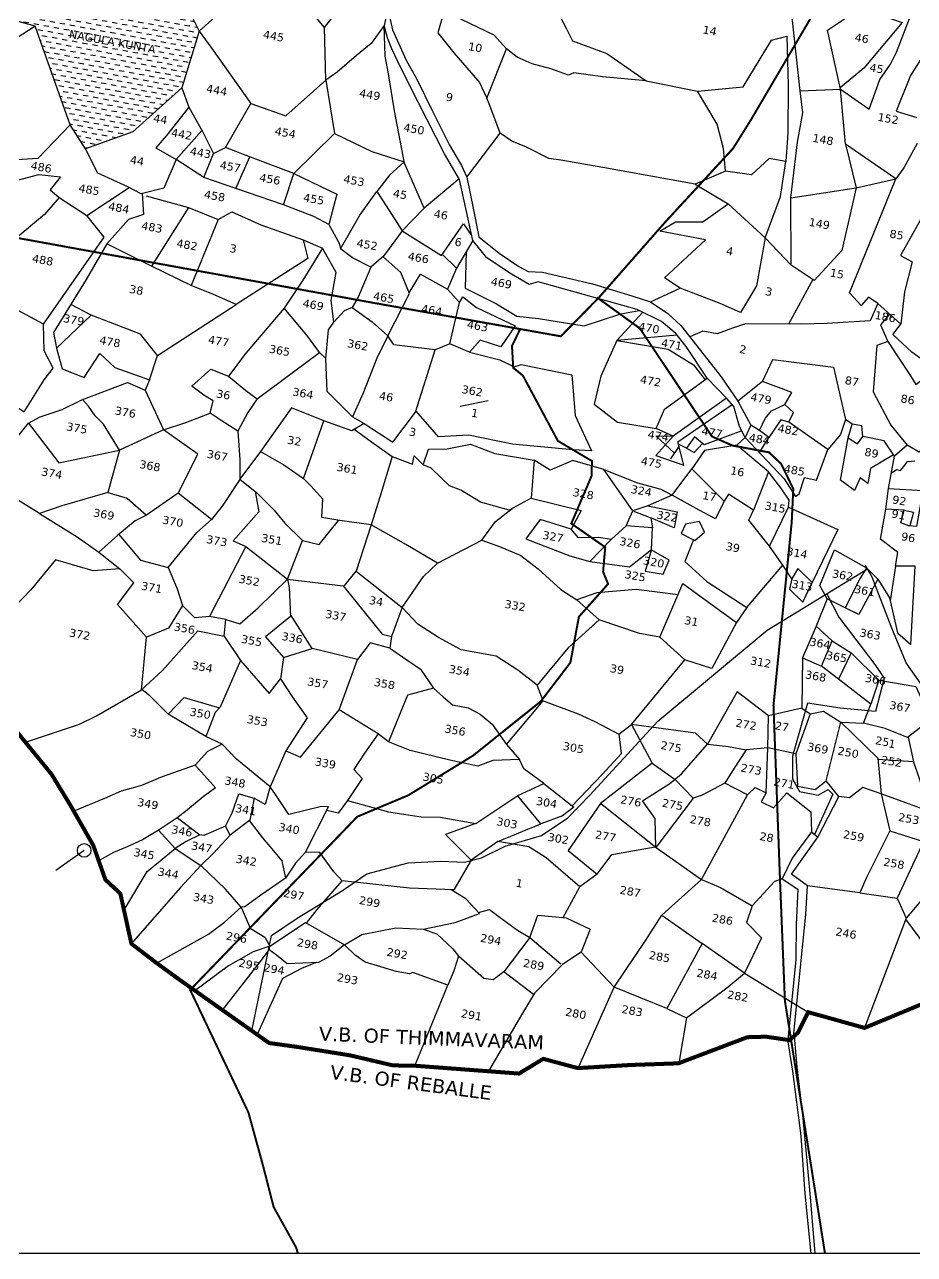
# Model space of a CAD drawing. Header units: inches. Extents: x 384775 to 390893, y 1842320 to 1849942.
# Drawn here: x 387187 to 389403, y 1842320 to 1845385 of the extents above; entities that cross this region are included whole.
import ezdxf

# ---------------------------------------------------------------- set-up
doc = ezdxf.new("R2010")
doc.units = ezdxf.units.IN
doc.header["$MEASUREMENT"] = 0
for name, color, linetype in [('BND', 6, 'Continuous'), ('NALA', 4, 'Continuous'), ('ROAD', 1, 'Continuous'), ('ROADS', 50, 'Continuous'), ('SY.AREA', 7, 'Continuous'), ('TEXT', 7, 'Continuous'), ('WATER', 4, 'Continuous')]:
    doc.layers.add(name, color=color, linetype=linetype)
doc.styles.get("Standard").update_dxf_attribs({"font": 'verdana.ttf'})

msp = doc.modelspace()

# ---------------------------------------------------------------- hatches: boundary and pattern name
at = {"layer": 'WATER'}
h = msp.add_hatch(dxfattribs=at)
h.set_pattern_fill('DASH', color=256, scale=4.023313, angle=-10.358, style=0)
h.set_pattern_definition([(349.64199, (362074.6, 1844138.522), (14.8625927, 10.269101), [12.774018, -12.774018])])
h.paths.add_polyline_path([(387621.2, 1845369.3), (387606, 1845400.5), (387569.3, 1845506.7), (387524.2, 1845667.1), (387471.4, 1845613.1), (387443.2, 1845491.1), (387219.5, 1845608.9), (387130.3, 1845525.4), (387026.1, 1845463.4), (386909.6, 1845389.3), (386906.6, 1845387), (387125.3, 1845405.2), (387213.1, 1845381.6), (387300.5, 1845135.3), (387338.1, 1845075.7), (387456.5, 1845118), (387578.7, 1845227.7)])
h.paths.add_polyline_path([(387289.9, 1845348), (387515.3, 1845306.8), (387520.9, 1845337.5), (387295.5, 1845378.6)], flags=24)
h.paths.add_polyline_path([(387339.9, 1845391.7), (387396.2, 1845381.5), (387401.7, 1845411.8), (387345.5, 1845422.1)], flags=24)

# ---------------------------------------------------------------- linework, layer by layer
at = {"color": 0}
msp.add_lwpolyline([(384780.1, 1849942.3), (390890.6, 1849942.3), (390890.6, 1842322.7), (384780.1, 1842322.7)], close=True, dxfattribs=at)
at = {"color": 3}
msp.add_circle((387335, 1843327), 16.9, dxfattribs=at)
at = {"layer": 'BND', "lineweight": 30}
msp.add_lwpolyline([(389418.1, 1842942.6, 10, 10, 0), (389278.7, 1842884.7, 10, 10, 0), (389138.3, 1842923.9, 10, 10, 0), (389112.5, 1842872.4, 10, 10, 0), (389091.7, 1842854.2, 10, 10, 0), (389033.4, 1842862.8, 10, 10, 0), (388986.8, 1842861.5, 10, 10, 0), (388815.1, 1842796.4, 10, 10, 0), (388694.7, 1842792.2, 10, 10, 0), (388564.6, 1842784.5, 10, 10, 0), (388478.5, 1842807.6, 10, 10, 0), (388418, 1842770.9, 10, 10, 0), (388158.9, 1842790.4, 10, 10, 0), (388104.3, 1842791.2, 10, 10, 0), (387996.3, 1842816.5, 10, 10, 0), (387863.2, 1842837.7, 10, 10, 0), (387795.8, 1842847, 10, 10, 0), (387577.1, 1843001.5, 10, 10, 0), (387515.5, 1843046.3, 10, 10, 0), (387452.7, 1843094.5, 10, 10, 0), (387452.7, 1843094.5, 10, 10, 0), (387425.1, 1843219.8, 10, 10, 0), (387388, 1843253.9, 10, 10, 0), (387357.7, 1843339.8, 10, 10, 0), (387299.5, 1843441.8, 10, 10, 0), (387253.9, 1843516.9, 10, 10, 0), (387161.7, 1843629.9, 10, 10, 0)], format="xyseb", dxfattribs=at)
at = {"layer": 'BND'}
msp.add_lwpolyline([(387335, 1843327), (387264.6, 1843277.2)], dxfattribs=at)
at = {"layer": 'NALA'}
msp.add_lwpolyline([(389345.2, 1844267.6), (389357.9, 1844276.7), (389368.3, 1844274.3), (389376.6, 1844283.7), (389385.5, 1844296.3), (389403.8, 1844297.8)], dxfattribs=at)
at = {"layer": 'ROAD'}
for points in [[(389036.4, 1843876.1), (389286.2, 1844028.7)], [(390294.4, 1843216.3), (390033.8, 1843272.8), (389837, 1843336.5), (389760.4, 1843361.1), (389714.5, 1843384.1), (389610.1, 1843508.7), (389505.2, 1843635), (389429.5, 1843727.5), (389382.6, 1843794.6), (389344.7, 1843885.4), (389297.9, 1844008), (389281.4, 1844037.1)], [(389184.9, 1843966.8), (389214.4, 1843908.8), (389303.9, 1843790.2), (389327.7, 1843756.6), (389305.8, 1843673), (389218.2, 1843681.7), (389136.9, 1843693.8), (389099.6, 1843561.9), (389099.6, 1843505.6), (389116.5, 1843474), (389163, 1843464.8), (389188.2, 1843478.5), (389199.3, 1843466.9), (389184.2, 1843432.4), (389153.9, 1843366.5)], [(387752.5, 1842877.6), (387801.8, 1843114.6), (387865.5, 1843158.6), (387978.9, 1843227.1), (388039.4, 1843268.9), (388142.3, 1843296.1), (388223.8, 1843300.4), (388282.3, 1843297.9), (388324.6, 1843308.4), (388383.7, 1843337.9), (388474.1, 1843364.6), (388539.7, 1843408.2), (388594.2, 1843464.5), (388763.6, 1843649.1), (389036.4, 1843876.1)], [(389145.5, 1842322.7), (389131.1, 1842470.8), (389121.2, 1842615.7), (389100.1, 1842776.7), (389087.7, 1842854.8)], [(389103, 1842864), (389109.8, 1842786.9), (389124.1, 1842668.3), (389135.3, 1842553.3), (389144.2, 1842452.7), (389155.2, 1842322.7)]]:
    msp.add_lwpolyline(points, dxfattribs=at)
at = {"layer": 'ROADS', "color": 40, "const_width": 5}
for points in [[(390890.6, 1847606.2), (390705, 1847293.3), (390467.5, 1847071.8), (390306.7, 1846830.6), (390240.4, 1846694.7), (390196.5, 1846612.6), (390144.2, 1846564.4), (390048.9, 1846458.6), (389808.6, 1846200.8), (389718.4, 1846109.4), (389498.5, 1845876.5), (389295.6, 1845658.8), (388995.3, 1845147.1), (388950.9, 1845076.2), (388781.8, 1844892.6), (388618.1, 1844706.1), (388522.3, 1844608.4), (388054.4, 1844692), (385402.4, 1845175.9), (384780.1, 1844830.8)], [(388612.3, 1844705.3), (388719.1, 1844628.1), (388898.9, 1844358.6), (388950.2, 1844336), (389040.5, 1844319.3), (389070.9, 1844290.7), (389101.2, 1844228.3), (389097.3, 1844145.2), (389051.9, 1843688.7), (389067.9, 1843259.8), (389080.3, 1842952.3), (389165.2, 1842417.2), (389180.1, 1842322.7)], [(387867.2, 1842322.7), (387863.1, 1842337.3), (387806.9, 1842438.5), (387781.5, 1842537.7), (387744.2, 1842673.9), (387599.1, 1842979.3), (388015.3, 1843411.1), (388142.4, 1843464.5), (388303.8, 1843563.4), (388472.2, 1843698.4), (388546, 1843795), (388567.3, 1843909.5), (388640, 1843991.2), (388627.5, 1844021.3), (388632.8, 1844082.8), (388548.4, 1844141.7), (388598.7, 1844260.1), (388599.8, 1844297.5), (388514.9, 1844347.8), (388427.8, 1844510.5), (388403.7, 1844529.9), (388400.6, 1844584.3), (388420.1, 1844624.8)]]:
    msp.add_lwpolyline(points, dxfattribs=at)
at = {"layer": 'SY.AREA', "color": 1}
msp.add_line((388271.4, 1844434.5), (388341, 1844448.4), dxfattribs=at)
at = {"layer": 'SY.AREA'}
for points in [[(389031.5, 1844853.6), (389095.6, 1844785.8), (389095.1, 1844953.3), (389111.5, 1845091.9), (389124.9, 1845165), (389118.6, 1845220.3), (389097.7, 1845410.2), (389081.8, 1845530.9), (389058.2, 1845580.5), (389032, 1845599.3), (388850.3, 1845653.3), (388609.5, 1845719), (388593.1, 1845747.2), (388555.5, 1845797.1), (388532.7, 1845830.9), (388514.7, 1845870.5), (388504.3, 1845916.5), (388507.1, 1845972.4), (388475.7, 1846024.1), (388418.5, 1846070.5)], [(386814.1, 1845315.8), (386909.6, 1845389.3), (387026.1, 1845463.4), (387130.3, 1845525.4), (387219.5, 1845608.9), (387443.2, 1845491.1), (387471.4, 1845613.1), (387524.2, 1845667.1), (387569.3, 1845506.7), (387606, 1845400.5), (387621.2, 1845369.3), (387578.7, 1845227.7), (387456.5, 1845118), (387338.1, 1845075.7), (387300.5, 1845135.3), (387213.1, 1845381.6), (387125.3, 1845405.2), (386906.6, 1845387)], [(388387.7, 1845517.8), (388425.2, 1845510.2), (388465.8, 1845510.4), (388492.9, 1845458.1), (388536.4, 1845374.7), (388551.7, 1845344.6), (388636.8, 1845313.1), (388735.1, 1845244.8), (388626.2, 1845254.8), (388554.7, 1845264.8), (388541.5, 1845259.5), (388497.1, 1845275.3), (388451.2, 1845287.5), (388413.1, 1845304.4), (388387.1, 1845325.2), (388356.6, 1845359), (388274.5, 1845398.4), (388231.6, 1845419.7), (388215.7, 1845364.9), (388255.4, 1845314.9), (388299, 1845265), (388319.7, 1845240.6), (388337.9, 1845202.2), (388387.1, 1845325.2)], [(387729.8, 1845496.9), (387660.8, 1845403.9), (387621.2, 1845369.3), (387653.4, 1845326.1), (387750.2, 1845188.8), (387837.4, 1845157.5), (387937.1, 1845246.6), (387933.9, 1845378.3), (387852, 1845476.3)], [(387933.9, 1845378.3), (387994.1, 1845455.8), (388031, 1845508.5)], [(388091.5, 1845424), (388082.3, 1845383.1), (388050.2, 1845337.9), (388013.2, 1845308), (387965.6, 1845266.5), (387937.1, 1845246.6), (387958.2, 1845114.1), (387857.3, 1845014.2), (387749.5, 1845054.7), (387687.5, 1845078.9), (387750.2, 1845188.8)], [(388091.5, 1845424), (388102.7, 1845372.2), (388136.7, 1845297), (388163.8, 1845249.5), (388202.8, 1845169.2), (388244, 1845086.7), (388274.8, 1845034.5), (388288.1, 1845004.8), (388304.8, 1844923.4), (388318, 1844856.3), (388368.6, 1844815.5), (388417.9, 1844782.7), (388441.2, 1844769.9), (388476.7, 1844768.5), (388600.9, 1844739), (388699.4, 1844709.1), (388745.8, 1844694.3), (388789, 1844665.1), (388821.1, 1844635.4), (388842.5, 1844607.7), (388921.3, 1844507.3), (388963.1, 1844446.8), (388995.7, 1844386.7), (388981.6, 1844356.1), (389022.3, 1844312.9), (389078.7, 1844253.2), (389106.4, 1844209), (389116.2, 1844215.7), (389128.8, 1844256.8), (389159, 1844249.6), (389187.5, 1844326.1), (389090, 1844394.2), (389070.6, 1844400.3), (389040.5, 1844356.4), (389017.2, 1844373.4), (388995.7, 1844386.7)], [(389218.7, 1845224.1), (389186.3, 1845371.5), (389268.7, 1845425.9), (389372.4, 1845390.6), (389277.2, 1845276.6), (389217.9, 1845227.7)], [(389409.5, 1845088.8), (389376.2, 1845028.2), (389356.7, 1845000.9), (389231.4, 1845087.5), (389218.7, 1845224.1), (389289.8, 1845174.4), (389316.9, 1845248.6), (389343.1, 1845286.3), (389358.3, 1845316.4), (389396.5, 1845415.3), (389413.7, 1845435.3), (389472.8, 1845425.5), (389466.5, 1845375.5), (389444.7, 1845356.3), (389418.8, 1845299.2), (389393, 1845258.5), (389357.3, 1845169.4), (389408.8, 1845153.6)], [(387213.1, 1845381.6), (386989.8, 1845237.2)], [(388960.3, 1844337.4), (388981.6, 1844356.1), (388967, 1844383.5), (388953.1, 1844433.7), (388934.7, 1844454.1), (388886.7, 1844503.7), (388834.7, 1844583), (388808.8, 1844615.4), (388773.4, 1844645.7), (388712.4, 1844675.6), (388465.9, 1844744.4), (388443.4, 1844737.5), (388399.5, 1844763.4), (388338.2, 1844803.9), (388302.7, 1844847), (388270, 1844999.4), (388232.3, 1845063.4), (388166.8, 1845191.7), (388123.1, 1845278.9), (388101.6, 1845324.5), (388090.5, 1845352.1), (388082.3, 1845383.1)], [(388269.4, 1845000.5), (388182.1, 1844927.7), (388133, 1845040), (388107.9, 1845170.7), (388093.1, 1845262.6), (388084.8, 1845306.5), (388082.3, 1845383.1)], [(388735.1, 1845244.8), (388862.3, 1845219), (388976.6, 1845230.3), (389046.9, 1845346.4), (389085.2, 1845356.3), (389088.1, 1845233.8), (389087.4, 1845114.8), (389082.9, 1845044.1), (389040.8, 1845051.8), (388996.8, 1845010.8), (388932.5, 1845019.7), (388927.5, 1845076.7), (388911.9, 1845137.1), (388862.3, 1845219)], [(387578.7, 1845227.7), (387596, 1845179.9), (387628.6, 1845120.3), (387657.5, 1845063.9), (387687.5, 1845078.9)], [(389118.6, 1845220.3), (389218.7, 1845224.1)], [(387596, 1845179.9), (387540.5, 1845109.1), (387513.5, 1845078.3), (387564.5, 1845049.4), (387533.5, 1844977.6), (387476.9, 1844963.8), (387444.2, 1844980.8), (387369.5, 1845014.9), (387338.1, 1845075.7)], [(388288.1, 1845004.8), (388370.9, 1845115), (388345.3, 1845183.8), (388337.9, 1845202.2)], [(387300.5, 1845135.3), (387219.4, 1845051.7), (387154.7, 1845047.4), (387056.2, 1845035.7)], [(387633, 1845004.5), (387564.5, 1845049.4), (387627.8, 1845121.7)], [(387958.2, 1845114.1), (388051.8, 1845068.7), (388132.3, 1845043.4), (388095.4, 1845009.7), (388063.8, 1844969.7)], [(388932.5, 1845019.7), (388856.5, 1844987.4), (388627, 1845029.3), (388522.3, 1845047.1), (388492.1, 1845051.2), (388437, 1845079.5), (388400.5, 1845094.6), (388370.9, 1845115)], [(389231.4, 1845087.5), (389257.5, 1844978.6), (389222.2, 1844821.9), (389153.3, 1844747.3), (389095.6, 1844785.8)], [(387713.2, 1844977.1), (387633, 1845004.5), (387657.5, 1845063.9)], [(387831.8, 1844935.8), (387713.2, 1844977.1), (387747.4, 1845055.6)], [(389031.5, 1844853.6), (389069.7, 1844956.8), (389082.9, 1845044.1)], [(387006.2, 1844949.6), (387156.4, 1844994.6), (387222.3, 1845011.8), (387276.5, 1845006.1), (387250.4, 1844973.2), (387272.8, 1844954.1), (387235.9, 1844912.3), (387160.8, 1844849.1), (387135.4, 1844824.5), (387108.5, 1844796.8), (387072.2, 1844766.2), (387135.3, 1844691.6), (387040.9, 1844678.7), (387025.8, 1844526.8), (387185.4, 1844420), (387235.1, 1844499.6), (387258, 1844528.8), (387235.8, 1844572.2), (387233.8, 1844638.6), (387135.3, 1844691.6)], [(387857.3, 1845014.2), (387964.5, 1844962.7), (387944.7, 1844887.1), (387907.4, 1844906.7), (387831.8, 1844935.8), (387857.3, 1845014.2)], [(389095.1, 1844953.3), (389257.5, 1844978.6), (389356.7, 1845000.9)], [(389311.7, 1844690), (389288.3, 1844705.8), (389270.5, 1844685.6), (389241.6, 1844717.1), (389311.8, 1844890.8), (389356.7, 1845000.9)], [(387479.2, 1844964.4), (387482.5, 1844912.4), (387445.2, 1844899.7), (387391.5, 1844838.8), (387340.3, 1844750.2), (387258.3, 1844617.5), (387266.5, 1844578.5), (387280.2, 1844527.5), (387335, 1844505.6), (387374.1, 1844565.7), (387411.2, 1844530.8), (387497.6, 1844499.7), (387486.9, 1844474.5)], [(387272.8, 1844954.1), (387342.1, 1844909.1), (387447, 1844979.4)], [(387489.4, 1844958.8), (387594.8, 1844929.3), (387502.5, 1844783.2)], [(387944.7, 1844887.1), (387970.3, 1844840.3), (387973.6, 1844826.1), (388021.4, 1844910.1), (388063.8, 1844969.7), (388087.1, 1844933.9), (388126.8, 1844871.3), (388099.5, 1844833.7), (388080.3, 1844808.3), (388048.9, 1844780.8), (388003.6, 1844803.6), (387973.6, 1844826.1)], [(388856.5, 1844987.4), (388938.7, 1844938.8)], [(389455.6, 1844965.5), (389418.4, 1844898.9), (389368.3, 1844809.6), (389397.3, 1844794), (389378.1, 1844719.2), (389369.1, 1844638.7)], [(387594.8, 1844929.3), (387668.7, 1844899.6), (387601.2, 1844735.3)], [(388182.1, 1844927.7), (388126.8, 1844871.3), (388225.4, 1844809.8), (388280.1, 1844888.9), (388300, 1844859.5)], [(388745.8, 1844694.3), (388819.3, 1844728.8), (388780.1, 1844753.8), (388882.9, 1844849.2), (388768.7, 1844870.1), (388807.8, 1844893.3), (388876.1, 1844893.5), (388938.7, 1844938.8), (389031.5, 1844853.6), (389009.7, 1844734.5), (388970.1, 1844667.9), (388919.2, 1844689.8), (388819.3, 1844728.8)], [(387233.8, 1844638.6), (387384.6, 1844855.8), (387342.1, 1844909.1)], [(387668.7, 1844899.6), (387702.5, 1844918.9), (387774.9, 1844886.1), (387880.6, 1844848.9), (387892.5, 1844802.4), (387713.4, 1844687.6)], [(387518.1, 1844560.6), (387713.4, 1844687.6), (387657.4, 1844712.3), (387601.2, 1844735.3), (387502.5, 1844783.2), (387391.7, 1844839)], [(387880.6, 1844848.9), (387928.8, 1844828.2), (387880.1, 1844748.5), (387833.3, 1844678.7), (387737.8, 1844566.8), (387694.3, 1844509.1)], [(388302.7, 1844847), (388262.5, 1844778.3), (388227.2, 1844812.5)], [(387921.3, 1844568.3), (387937.3, 1844553), (387943.5, 1844624.2), (387956.5, 1844644), (387950.3, 1844698.7), (387962.8, 1844767.1), (387928.8, 1844828.2)], [(388002.4, 1844680.3), (388052.2, 1844644.8), (388091.7, 1844609.5), (388145, 1844714.7), (388123.9, 1844767.1), (388078.7, 1844806.9)], [(388286.1, 1844818.7), (388283.9, 1844728.8), (388361.7, 1844689.6), (388412.6, 1844658.5), (388467, 1844652.9), (388580.1, 1844634.4), (388671.6, 1844664.4), (388717.7, 1844672.9)], [(388048.9, 1844780.8), (388017.3, 1844705.7), (388002.4, 1844680.3), (387983, 1844672), (387956.5, 1844644)], [(388262.5, 1844778.3), (388239.6, 1844726.1)], [(388144.3, 1844716.5), (388172.7, 1844763.3), (388239.6, 1844726.1), (388270.1, 1844692.5), (388277.8, 1844706.4), (388312.2, 1844680.5), (388408.7, 1844634.8), (388372.6, 1844581.8), (388321.2, 1844598.8), (388294.4, 1844568.8), (388246.2, 1844589.6), (388270.1, 1844692.5)], [(389149.8, 1844749.6), (389089.6, 1844638.9)], [(387352.3, 1844660.8), (387301.7, 1844687.7)], [(389441.3, 1844536.4), (389396.5, 1844569.2), (389349.5, 1844612.6), (389369.1, 1844638.7), (389311.7, 1844690), (389292.6, 1844646.7), (389186, 1844640.2), (389121.2, 1844638.8), (388982.1, 1844639.6), (388949.7, 1844628.5), (388911.5, 1844614.7), (388876.3, 1844621.1), (388843.2, 1844606.8)], [(387497.6, 1844499.7), (387518.1, 1844560.6), (387475.8, 1844613.5), (387352.3, 1844660.8), (387266.5, 1844578.5)], [(387766.2, 1844452.6), (387921.3, 1844568.3), (387890, 1844611), (387833.3, 1844678.7)], [(388812.4, 1844610.9), (388661.6, 1844597.8), (388726.1, 1844668.9)], [(389341.1, 1844663.7), (389318.2, 1844636.6), (389336.8, 1844595.6), (389308.9, 1844585.3), (389300.4, 1844470.4), (389344, 1844387.3), (389385, 1844337.5), (389352.9, 1844309.6), (389327.2, 1844348), (389274.2, 1844358.7), (389272.3, 1844385), (389248, 1844389.5), (389231, 1844400.8)], [(388246.2, 1844589.6), (388209.4, 1844575), (388106, 1844587.1), (388091.7, 1844609.5), (388064.1, 1844553.9), (388029.1, 1844465.4), (388003.2, 1844407.9), (387940.5, 1844470.5), (387937.3, 1844553)], [(388661.6, 1844597.8), (388621.5, 1844509.4), (388605.4, 1844439.5), (388663.5, 1844394.1), (388759.7, 1844378.7), (388780.5, 1844427.1), (388886.7, 1844503.7)], [(388661.6, 1844597.8), (388789.7, 1844576.3), (388852.3, 1844537.7), (388881.9, 1844500.3)], [(389336.8, 1844595.6), (389393.4, 1844510.2), (389406.8, 1844488.5), (389431.4, 1844507.1), (389448.4, 1844489.5), (389427.2, 1844468.4), (389454, 1844425), (389485.4, 1844417.3), (389414.5, 1844319.6), (389385, 1844337.5)], [(388003.2, 1844407.9), (388032.6, 1844391.5), (388104.1, 1844344.4), (388160.4, 1844419.2), (388209.4, 1844575)], [(388294.4, 1844568.8), (388370.3, 1844549.7), (388406.2, 1844532.2), (388423.6, 1844537.8), (388549.6, 1844512.6), (388558.2, 1844410.9), (388598.7, 1844323.1), (388552.3, 1844325.1), (388401.5, 1844339.6), (388292.4, 1844361.7), (388217.2, 1844357.7), (388191.3, 1844388.5), (388161.5, 1844422.7)], [(389024.2, 1844495.6), (389050.4, 1844550.4), (389201.1, 1844531.4), (389231, 1844400.8), (389219.1, 1844363.8), (389187.5, 1844326.1)], [(387532.4, 1844375.2), (387588.6, 1844393.9), (387648.9, 1844416.6), (387656.2, 1844447.9), (387633.4, 1844461.9), (387602.9, 1844484.5), (387650.4, 1844526.4), (387694.3, 1844509.1), (387737.9, 1844473.2), (387766.2, 1844452.6), (387742.9, 1844418.6), (387717.8, 1844372), (387676.7, 1844398.6), (387648.9, 1844416.6)], [(387196.2, 1844391.6), (387225.4, 1844408.1), (387279.9, 1844426), (387329.3, 1844450.1), (387443.3, 1844493.3), (387486.9, 1844474.5), (387532.4, 1844375.2), (387423.4, 1844325), (387383.4, 1844389.5), (387362.3, 1844409.9), (387345.7, 1844434.7), (387331.2, 1844450.8)], [(389017.2, 1844373.4), (389031.1, 1844403.2), (389046.6, 1844422.6), (389080.2, 1844438.5), (389097.6, 1844468.6), (389024.2, 1844495.6), (388963.1, 1844446.8)], [(388802.4, 1844359.8), (388758.7, 1844311.2), (388828.4, 1844287.6), (388814, 1844345.7), (388948.6, 1844438.7)], [(388934.7, 1844454.1), (388802.4, 1844359.8), (388759.7, 1844378.7)], [(389090, 1844394.2), (389102.1, 1844418.4), (389080.2, 1844438.5)], [(388032.6, 1844391.5), (388002, 1844373.2), (387932.4, 1844397.9), (387851.3, 1844429.8), (387774.3, 1844321.2), (387832, 1844287.9), (387881.3, 1844254.2), (387914.5, 1844347.8), (387932.4, 1844397.9)], [(386835.1, 1844015.9), (387053, 1844230.5), (387089.1, 1844259), (387196.2, 1844391.6), (387272, 1844293.3), (387423.4, 1844325), (387394, 1844219.1), (387279.1, 1844185.8), (387223.7, 1844166.7), (387134.3, 1844222.3), (387089.1, 1844259)], [(387717.8, 1844372), (387722.4, 1844300.9), (387722.7, 1844251.5), (387678.5, 1844185.1), (387652.2, 1844151.6), (387569.6, 1844217.8), (387618.4, 1844314.9), (387532.4, 1844375.2)], [(388007.7, 1844376.7), (388050.4, 1844345.1), (388102.6, 1844309.1), (388071.3, 1844207.6), (388050.1, 1844138.2), (387972, 1844149.1), (387927.4, 1844157.2), (387929.8, 1844202.8), (387900, 1844235.5), (387881.3, 1844254.2)], [(389350.9, 1844312.7), (389293.5, 1844278.7), (389286.6, 1844241.5), (389268, 1844255.5), (389253.7, 1844224.4), (389218.8, 1844250), (389238.1, 1844355.3), (389248, 1844389.5)], [(388805.7, 1844317.2), (388758.9, 1844360.1), (388802.4, 1844359.8)], [(388972.8, 1844372.5), (388879, 1844338.2), (388855.3, 1844357.7), (388835, 1844329.9), (388854.7, 1844318.7), (388875.1, 1844341.4)], [(389017.1, 1844318.4), (389040.5, 1844356.4)], [(389238.1, 1844355.3), (389261.4, 1844340.4), (389274.2, 1844358.7)], [(387774.3, 1844321.2), (387722.7, 1844252), (387764.8, 1844218.5), (387807.9, 1844174.8), (387834.5, 1844142.7), (387878.6, 1844099.7), (387920.2, 1844089.6), (387968.7, 1844149.7)], [(388102.6, 1844309.1), (388152.5, 1844289.9), (388157.1, 1844310.4), (388179.5, 1844288.4), (388192.5, 1844326.9), (388239.5, 1844327.7), (388297, 1844339.3), (388357.6, 1844316.3), (388456, 1844300), (388448.1, 1844205.2), (388393.2, 1844175.3), (388321.8, 1844195.1), (388273.6, 1844225.2), (388244.8, 1844235.6), (388223.1, 1844256.6), (388199.2, 1844279.7), (388179.5, 1844288.4)], [(388796.4, 1844303.3), (388816.9, 1844334)], [(388835, 1844329.9), (388815.5, 1844339.4)], [(389039.4, 1844271), (388960.3, 1844337.4), (388880.3, 1844323.9), (388848.5, 1844277.7)], [(388701.7, 1844173.3), (388629.5, 1844276.7), (388552.5, 1844298.5), (388496.1, 1844274.7), (388456, 1844300)], [(389338.1, 1844228.7), (389352.9, 1844309.6)], [(388629.5, 1844276.7), (388713.4, 1844242.8), (388771.1, 1844227.2), (388799.9, 1844212.5), (388738.9, 1844186.2), (388701.7, 1844173.3)], [(388799.9, 1844212.5), (388848.5, 1844277.7), (388929.3, 1844197.4), (388907.6, 1844153.7), (388867.2, 1844174.7), (388799.9, 1844212.5)], [(389042.2, 1844085.4), (389088.9, 1844182.8), (389091.2, 1844200.2), (389070.3, 1844230.5), (389039.4, 1844271), (389002.2, 1844174.8)], [(389355.4, 1844035.3), (389361.7, 1844069.4), (389318.7, 1844102.5), (389331.8, 1844177.9), (389338.1, 1844228.7), (389424.1, 1844224.1), (389407.7, 1844134.4), (389388.7, 1844136.4), (389369.3, 1844143.6), (389377.2, 1844174.8), (389331.8, 1844177.9)], [(387394, 1844219.1), (387441.8, 1844205.3), (387490.2, 1844163), (387462.5, 1844148.8), (387419, 1844112.5), (387371.9, 1844070.1), (387423.8, 1844028.8), (387357.7, 1844024.2), (387263.9, 1844051.4), (387202.5, 1843976.5), (387044.3, 1843813)], [(387569.6, 1844217.8), (387490.2, 1844163)], [(387761.3, 1844221.2), (387769.7, 1844170.7), (387706.3, 1844098.9), (387737.8, 1844084.6), (387841.3, 1844002.7), (387878.6, 1844099.7)], [(388448.1, 1844205.2), (388572.8, 1844173.9), (388548, 1844127.4), (388470.7, 1844151.7), (388435.5, 1844103.7), (388544.5, 1844061.6), (388594.8, 1844047.3), (388647.3, 1844101.6), (388616.8, 1844107.1), (388566.3, 1844106.1), (388548, 1844127.4)], [(388985.7, 1843932.5), (389075.2, 1844037.6), (389042.2, 1844085.4), (388990.1, 1844150.3), (389002.2, 1844174.8), (388939.7, 1844215.2), (388929.3, 1844197.4)], [(387223.7, 1844166.7), (387317.9, 1844108.6), (387371.9, 1844070.1)], [(388325.5, 1844100.4), (388359.8, 1844146.5), (388400.7, 1844179.4)], [(388685.2, 1844136.4), (388701.7, 1844173.3), (388746.3, 1844155.8), (388750.7, 1844131.2)], [(388738.9, 1844186.2), (388812, 1844171.2), (388804.6, 1844130.8), (388746.3, 1844155.8)], [(389088.9, 1844182.8), (389212, 1844127.2), (389148.6, 1843994.9), (389112.4, 1844029.6), (389097.5, 1844004.3), (389075.2, 1844037.6)], [(389377.2, 1844174.8), (389400.8, 1844169.8), (389391.6, 1844136.1)], [(387421.8, 1844114.8), (387475.3, 1844050.3), (387544, 1844032.5), (387615.3, 1844119.8), (387652.2, 1844151.6)], [(388387, 1843591.2), (388478.4, 1843699.7), (388463.5, 1843739), (388414.8, 1843776), (388360.8, 1843811.4), (388274.2, 1843827.2), (388217.6, 1843858), (388166.2, 1843890.8), (388127.5, 1843932.8), (388180.3, 1844010), (388215.3, 1844042.7), (388136, 1844089.1), (388050.1, 1844138.2), (388012.7, 1844022.8)], [(388594.8, 1844047.3), (388693.7, 1844033.5), (388747.7, 1844077.3), (388750.7, 1844131.2), (388685.2, 1844136.4), (388647.3, 1844101.6)], [(388868, 1844146.5), (388832.7, 1844140.1), (388821.6, 1844116.6), (388855.9, 1844099.3), (388880.2, 1844120.4), (388868, 1844146.5)], [(388215.3, 1844042.7), (388325.5, 1844100.4), (388369.5, 1844084.7), (388422.5, 1844062.3), (388465.8, 1844028.8), (388522.5, 1843977.4), (388562.1, 1843951.4), (388617.8, 1843902), (388540.1, 1843831.1), (388463.5, 1843739)], [(388852.9, 1844100.8), (388831, 1844046.8), (388885.9, 1843997.6), (388985.7, 1843932.5), (388959.5, 1843895.2)], [(387737.8, 1844084.6), (387647.6, 1843910.4)], [(388747.7, 1844077.3), (388732.2, 1844023), (388776.9, 1844015.6), (388791.8, 1844050.4), (388747.5, 1844076.6)], [(389167.7, 1843987), (389203.5, 1844076.4), (389283.9, 1844031), (389267, 1844004.3), (389230.8, 1843931.7), (389185.5, 1843954.5), (389167.7, 1843987)], [(387544, 1844032.5), (387566.3, 1843979.4), (387580.4, 1843937.8), (387545.2, 1843880.6), (387490, 1843858.7), (387418.4, 1843940), (387458.7, 1843993.6)], [(387458.7, 1843993.6), (387423.8, 1844028.8)], [(387981.6, 1843984.6), (388012.7, 1844022.8), (388127.5, 1843932.8), (388100.6, 1843860.2)], [(389283.9, 1844031), (389312, 1844002.9), (389264.4, 1843915.4), (389230.8, 1843931.7)], [(389312, 1844002.9), (389341, 1843956.4), (389360.8, 1843869.7), (389394.1, 1843840.6), (389405.1, 1844035.1), (389355.4, 1844035.3), (389342.7, 1843948.8)], [(387687.9, 1843903), (387722.9, 1843891.8), (387768.6, 1843932), (387841.3, 1844002.7), (387846, 1843982.6), (387848.9, 1843909.7), (387786.9, 1843859.7), (387831.2, 1843808.2), (387903.3, 1843829.9), (387848.7, 1843915.4)], [(387841.3, 1844002.7), (387980.5, 1843986.1), (388077, 1843866.3), (388100.6, 1843860.2), (388096.2, 1843831.3), (388047.5, 1843844.4), (388016.1, 1843803.3), (387903.3, 1843829.9)], [(388814.2, 1843964.3), (388709.5, 1843977.5), (388611.6, 1843968.9), (388562.1, 1843951.4)], [(388768.7, 1843858.9), (388826.5, 1843992.7), (388959.5, 1843895.2), (388898.5, 1843780.3), (388830.8, 1843802.4)], [(389097.5, 1844004.3), (389091.9, 1843978.4), (389125.1, 1843945.9), (389148.6, 1843994.9)], [(389185.5, 1843954.5), (389158.5, 1843886.2), (389124.5, 1843807.3), (389171.7, 1843785.9), (389197.8, 1843849.2), (389158.5, 1843886.2)], [(387478.1, 1843727.5), (387530.3, 1843775.1), (387617.9, 1843874), (387683.5, 1843861), (387687.9, 1843903), (387647.6, 1843910.4), (387610.6, 1843906.8), (387580.4, 1843937.8)], [(388478.4, 1843699.7), (388565.5, 1843667.2), (388607.3, 1843648.5), (388666.6, 1843617), (388698.2, 1843641), (388830.8, 1843802.4), (388768.7, 1843858.9), (388718.4, 1843868.1), (388617.8, 1843902)], [(387188.8, 1843596.7), (387323.3, 1843642.1), (387365.4, 1843662.3), (387478.1, 1843727.5), (387490, 1843858.7)], [(387683.5, 1843861), (387724.4, 1843800.3), (387673.9, 1843683.8), (387661.2, 1843671.2), (387649.3, 1843638.3), (387637.8, 1843611.2), (387544.6, 1843666.6), (387498.3, 1843712), (387478.7, 1843728)], [(388096.2, 1843831.3), (388172.9, 1843778.4), (388205.2, 1843731.6), (388140.6, 1843713.6), (388093, 1843598), (388067.7, 1843618), (387970.3, 1843677.5)], [(389197.8, 1843849.2), (389245.2, 1843819.3), (389213.5, 1843753.5), (389171.7, 1843785.9)], [(387724.4, 1843800.3), (387795.8, 1843718), (387824, 1843755.1), (387854, 1843709.4), (387890.1, 1843657.9), (387837.4, 1843575.4), (387798.2, 1843485.4), (387714.7, 1843554.6), (387678.6, 1843591.7), (387637.8, 1843611.2)], [(387831.2, 1843808.2), (387824, 1843755.1)], [(387837.4, 1843575.4), (387873.8, 1843559.7), (387970.3, 1843677.5), (388016.1, 1843803.3)], [(389124.5, 1843807.3), (389122.1, 1843681.2), (389143.3, 1843667.1), (389176.1, 1843673.9), (389219.7, 1843646.4), (389276.4, 1843644.5), (389294.4, 1843691.5)], [(389245.2, 1843819.3), (389313.9, 1843751.7), (389294.4, 1843691.5), (389213.5, 1843753.5)], [(388205.2, 1843731.6), (388228.8, 1843709.5), (388252.5, 1843689.9), (388291.3, 1843682.8), (388321.6, 1843667), (388351.2, 1843642), (388387, 1843591.2), (388419.3, 1843553.3)], [(389313.9, 1843751.7), (389406.4, 1843735.7), (389444.2, 1843653), (389385.7, 1843608.3), (389330.2, 1843631.3), (389276.4, 1843644.5)], [(387544.6, 1843666.6), (387584, 1843708.1), (387672.2, 1843682.2)], [(389122.1, 1843681.2), (389039.3, 1843662.3), (388961.7, 1843722.5), (388887.2, 1843591.8), (388857.4, 1843619.4), (388698.2, 1843641), (388749.9, 1843544.6), (388620.7, 1843443.9), (388540.3, 1843327), (388612.9, 1843267.5), (388569.7, 1843236.3), (388485.8, 1843308.7), (388442.2, 1843336.2), (388365.4, 1843349.4), (388299, 1843302.7)], [(389033.5, 1843470.3), (389020.9, 1843447.9), (389052.2, 1843432.8), (389085.5, 1843470.2), (389144.7, 1843422.9), (389146.7, 1843373.2), (389162.2, 1843360.1), (389214.8, 1843461.2), (389182.7, 1843500.3), (389219.7, 1843646.4), (389311.5, 1843556.8), (389320.1, 1843468.4), (389274.3, 1843483.5), (389241.5, 1843458), (389214.8, 1843461.2)], [(389143.3, 1843667.1), (389107.3, 1843567.7), (389037.9, 1843582.7), (389039.3, 1843662.3)], [(388067.7, 1843618), (388033.3, 1843569.8), (388007.1, 1843528.6), (388027.7, 1843506.1), (387991.2, 1843451.4), (387967.5, 1843419.5), (387939.3, 1843426.8)], [(388550.3, 1843438.4), (388625.1, 1843516), (388673.1, 1843568.5), (388667.6, 1843617.8)], [(389387.2, 1843609.5), (389400.3, 1843548.2), (389311.8, 1843553.7)], [(387678.6, 1843591.7), (387642.1, 1843573.7), (387611.2, 1843539.7), (387529.2, 1843510.5), (387477.7, 1843488.8), (387427.4, 1843474.4), (387385.7, 1843456.1), (387309.1, 1843424.9)], [(388310.6, 1843394.2), (388414.9, 1843463.8), (388480, 1843493.7), (388430.4, 1843530), (388419.3, 1843553.3), (388353.3, 1843550.9), (388315.9, 1843537.3), (388246.1, 1843551.7), (388147.3, 1843575.8), (388093, 1843598)], [(388758.9, 1843334), (388756.9, 1843406.8), (388725.7, 1843450.8), (388794, 1843493.6), (388823.2, 1843518.1), (388887.2, 1843591.8), (388939.7, 1843586.2), (388984.2, 1843578.1), (388953.6, 1843531.7), (388930.7, 1843495)], [(388987.5, 1843465.9), (389006.2, 1843483.8), (389033.5, 1843470.3), (389037.9, 1843582.7), (388984.2, 1843578.1)], [(389107.3, 1843567.7), (389112.1, 1843486.8), (389155.8, 1843478.8), (389182.7, 1843500.3)], [(389400.3, 1843548.2), (389443, 1843422.9), (389320.1, 1843468.4), (389341.5, 1843375.9), (389425.3, 1843349.5), (389443, 1843422.9)], [(387611.2, 1843539.7), (387649.9, 1843496.8), (387662.4, 1843483.4), (387631.5, 1843460.5), (387587.8, 1843423.7), (387566.7, 1843408), (387521.6, 1843378), (387480.7, 1843353.6), (387441.8, 1843336.1), (387407.9, 1843321.5), (387367, 1843298.5)], [(388749.9, 1843544.6), (388807, 1843504), (388852.2, 1843457.4), (388758.9, 1843334), (388620.7, 1843443.9)], [(388480, 1843493.7), (388554.8, 1843434.8), (388526.3, 1843413.6), (388472.2, 1843392.9)], [(388612.9, 1843267.5), (388649.2, 1843316.6), (388756.9, 1843335.6), (388872.2, 1843254.6), (388987.5, 1843465.9), (388930.7, 1843495), (388873.9, 1843464.5), (388852.2, 1843457.4)], [(387687.2, 1843387.5), (387703.8, 1843421.1), (387720.5, 1843467.7), (387758.9, 1843456.9), (387747.4, 1843402.7), (387698.5, 1843365.3)], [(387886.2, 1843323.1), (387943.9, 1843435.8), (387926.6, 1843436.8), (387844.8, 1843416.8), (387811.8, 1843466.5), (387798.2, 1843485.4), (387785.8, 1843441.2), (387758.9, 1843456.9)], [(388365.4, 1843349.4), (388472.2, 1843392.9), (388414.6, 1843463.7)], [(387991.2, 1843451.4), (388093.4, 1843422.9), (388174.7, 1843410.6), (388221.4, 1843409.7), (388310.6, 1843394.2), (388234.8, 1843366.4), (388299, 1843302.7), (388255.7, 1843228.9), (388145.6, 1843232.8), (387977.5, 1843251.3)], [(387567.5, 1843408.6), (387623.1, 1843366.3), (387588.8, 1843349.1), (387561.6, 1843331.7), (387625.5, 1843289.5), (387575, 1843234.3), (387451.3, 1843093)], [(387745.9, 1843401.6), (387779.3, 1843358.7), (387811.1, 1843320.7), (387827.8, 1843301.2), (387836.3, 1843258.2), (387774.9, 1843215.3), (387735.2, 1843186.4), (387726.3, 1843185.7), (387748.9, 1843133.1), (387784.8, 1843110.9), (387797.6, 1843088.4), (387756.2, 1843074.1), (387694.7, 1843039.5), (387611, 1842977.5)], [(387433.9, 1843177.2), (387491.6, 1843274.6), (387561.6, 1843331.7), (387520.5, 1843377.3)], [(387515.5, 1843046.3), (387644.5, 1843118.2), (387684.4, 1843148), (387726.3, 1843185.7), (387686.9, 1843230.6), (387625.5, 1843289.5), (387657.5, 1843320.6), (387698.5, 1843365.3), (387687.2, 1843387.5), (387632.8, 1843364.6), (387623.1, 1843366.3)], [(389341.5, 1843375.9), (389283.6, 1843259.6), (389267.3, 1843221.2), (389136.8, 1843239.1), (389096.9, 1843267.7), (389162.2, 1843360.1)], [(389504.7, 1843262.1), (389425.3, 1843349.5), (389359.9, 1843208.3)], [(387888.9, 1843145.4), (387915.7, 1843179.6), (387955.3, 1843225.9), (387977.5, 1843251.3), (387957, 1843273.6), (387922, 1843321.5), (387886.2, 1843323.1), (387861.4, 1843294.9), (387836.3, 1843258.2)], [(388773.7, 1843165.4), (388872.2, 1843254.6), (388920.2, 1843234.8), (388998.8, 1843188.6)], [(389073.5, 1843256.6), (389054.4, 1843250), (388998.8, 1843188.6), (388984.4, 1843147), (389021.9, 1843109.5), (388980, 1843021.3), (389138.3, 1842923.9)], [(389737.1, 1843134.5), (389583.2, 1843228.7), (389533.7, 1843231.8), (389504.7, 1843262.1), (389428.3, 1843212.1), (389382.3, 1843157.9)], [(388179.7, 1843131.1), (388259.3, 1843147.7), (388319.6, 1843169.9), (388285.4, 1843206.8), (388249.4, 1843229.1)], [(388527.9, 1843160), (388569.7, 1843236.3)], [(389267.3, 1843221.2), (389359.9, 1843208.3), (389382.3, 1843157.9), (389278.7, 1842884.7)], [(388317.5, 1843172.1), (388344.4, 1843179.8), (388377.4, 1843155.1), (388414.3, 1843128.7), (388445, 1843110.3), (388380.7, 1843024.2)], [(388445, 1843110.3), (388465.3, 1843165.4), (388535.8, 1843159.3), (388595.3, 1843130.6), (388573.3, 1843073.2)], [(388786.6, 1842933.2), (388654.8, 1842986.2), (388734.3, 1843103.6), (388773.7, 1843165.4), (388874.2, 1843095.1)], [(389381, 1843155.9), (389430.7, 1843088.8), (389449.6, 1843075.8), (389539.2, 1843102.8), (389596.9, 1843068.7), (389671.1, 1843114.1), (389703.7, 1843080.4)], [(387679.3, 1842929.3), (387776.5, 1843053.5), (387796, 1843079.4), (387797.6, 1843088.4), (387886, 1843147), (387983.2, 1843092.1), (387947.4, 1843063.7), (387918.3, 1843047.8), (387840.6, 1843044.5), (387814.4, 1843065.7), (387796, 1843079.4)], [(388158.9, 1842790.4), (388241, 1842991), (388153.9, 1843022.8), (388145.6, 1843019.4), (388112.3, 1843025.4), (388073.9, 1843036.8), (388035.1, 1843048.8), (388010.4, 1843065.9), (387983.2, 1843092.1), (388026.4, 1843117.6), (388111.4, 1843134.3), (388179.7, 1843131.1), (388213.1, 1843119.5), (388253.3, 1843082.1), (388267.8, 1843063.1), (388255.8, 1843027.1), (388241, 1842991)], [(388445, 1843110.3), (388522.4, 1843044.3)], [(388980, 1843021.3), (388874.2, 1843095.1), (388786.6, 1842933.1), (388835.2, 1842909.8), (388935.7, 1842984.2), (388980, 1843021.3)], [(388454.5, 1842967.6), (388380.7, 1843024.2), (388354.1, 1843004.4), (388330.8, 1843007.8), (388267.8, 1843063.1)], [(388565.2, 1842784.6), (388654.8, 1842986.2), (388573.3, 1843073.2), (388526.8, 1843042.6), (388456.6, 1842971.1), (388427.1, 1842921.2), (388342.1, 1842776.7)], [(387913.5, 1843047.6), (387877.9, 1843033.3), (387829, 1843007.8), (387765.7, 1842868.3)], [(388835.2, 1842909.8), (388816.2, 1842796.8)]]:
    msp.add_lwpolyline(points, dxfattribs=at)
at = {"layer": 'SY.AREA', "color": 1}
for points in [[(389146.7, 1843373.2), (389098.2, 1843307.5), (389073.5, 1843256.6), (389112.3, 1843230.8), (389108, 1843142.2), (389107.5, 1843055.5), (389087.7, 1842854.8)], [(389102.1, 1842863.3), (389132.1, 1843167.1), (389136.8, 1843239.1)]]:
    msp.add_lwpolyline(points, dxfattribs=at)

# ---------------------------------------------------------------- texts
at = {"layer": 'TEXT'}
for s, height, p in [('NAGULA KUNTA', 20.117, (387296, 1845352.5)), ('445', 20.12, (387779.3, 1845351.8)), ('14', 20.12, (388874.2, 1845363.7)), ('46', 20.12, (389252.8, 1845344.5)), ('10', 20.12, (388290.1, 1845322.1)), ('45', 20.12, (389289.6, 1845269.5)), ('444', 20.12, (387637.6, 1845216.8)), ('449', 20.12, (388018.9, 1845205.6)), ('9', 20.1, (388234.4, 1845196.3)), ('44', 20.12, (387505.9, 1845143.1)), ('152', 20.12, (389309.9, 1845146)), ('442', 20.12, (387550.3, 1845107)), ('454', 20.12, (387808.5, 1845110.8)), ('450', 20.12, (388128.8, 1845120.1)), ('148', 20.12, (389147.6, 1845093.6)), ('44', 20.12, (387447.9, 1845039.5)), ('443', 20.12, (387597.2, 1845061)), ('486', 20.12, (387200.5, 1845025)), ('457', 20.12, (387671.5, 1845026.3)), ('456', 20.12, (387770, 1844995.1)), ('453', 20.12, (387979.6, 1844991.4)), ('485', 20.12, (387319.7, 1844968.8)), ('458', 20.12, (387632.3, 1844953.3)), ('455', 20.12, (387879.4, 1844945.3)), ('45', 20.12, (388103, 1844955.9)), ('484', 20.12, (387394, 1844923.4)), ('46', 20.12, (388204.5, 1844904.9)), ('149', 20.12, (389138.5, 1844884.1)), ('483', 20.12, (387476.2, 1844875.2)), ('85', 20.12, (389339.6, 1844855)), ('482', 20.12, (387563.7, 1844831.3)), ('3', 20.1, (387695.9, 1844818.9)), ('452', 20.12, (388012.3, 1844831.8)), ('6', 20.1, (388256.4, 1844835)), ('488', 20.12, (387204.2, 1844793.5)), ('466', 20.12, (388139.8, 1844799.1)), ('4', 20.1, (388932.5, 1844812.4)), ('15', 20.12, (389191.1, 1844757.9)), ('469', 20.12, (388346.5, 1844736.2)), ('38', 20.12, (387445.9, 1844717.1)), ('465', 20.12, (388053.4, 1844700)), ('3', 20.1, (389029.9, 1844711.6)), ('469', 20.12, (387877.9, 1844681.9)), ('464', 20.12, (388173.2, 1844668.5)), ('379', 20.12, (387281.5, 1844644.3)), ('186', 20.12, (389302.7, 1844652.1)), ('463', 20.12, (388287.2, 1844629.3)), ('470', 20.12, (388714.1, 1844624.1)), ('478', 20.12, (387371.7, 1844589.8)), ('477', 20.12, (387642.4, 1844591.4)), ('362', 20.12, (387988.9, 1844581.7)), ('471', 20.12, (388770.6, 1844583.1)), ('365', 20.12, (387794.2, 1844568.1)), ('2', 20.1, (388965.3, 1844567.5)), ('472', 20.12, (388718.3, 1844492.1)), ('87', 20.12, (389228.3, 1844489.9)), ('36', 20.12, (387662.8, 1844456.5)), ('364', 20.12, (387852.4, 1844461.1)), ('46', 20.12, (388068.3, 1844451.4)), ('362', 20.12, (388274.1, 1844467.3)), ('479', 20.12, (388993.3, 1844448.3)), ('86', 20.12, (389367.1, 1844444.4)), ('376', 20.12, (387410.2, 1844414.2)), ('1', 20.1, (388297.5, 1844408.6)), ('375', 20.12, (387289.4, 1844374.6)), ('3', 20.1, (388142.9, 1844361.7)), ('477', 20.12, (388871.5, 1844363.7)), ('482', 20.12, (389060.8, 1844370.3)), ('32', 20.12, (387839.6, 1844341.2)), ('474', 20.12, (388737.3, 1844355.2)), ('474', 20.12, (388737.3, 1844355.2)), ('484', 20.12, (388989.2, 1844347.2)), ('367', 20.12, (387639.4, 1844306.3)), ('89', 20.12, (389277.1, 1844311.2)), ('368', 20.12, (387471.3, 1844280.6)), ('361', 20.12, (387962.5, 1844273.6)), ('475', 20.12, (388720.3, 1844289)), ('16', 20.12, (388943, 1844264.8)), ('485', 20.12, (389076.3, 1844269.6)), ('374', 20.12, (387226.9, 1844262.1)), ('328', 20.12, (388550.5, 1844210.8)), ('324', 20.12, (388695.1, 1844218.3)), ('17', 20.12, (388873.4, 1844203.1)), ('315', 20.12, (389028.6, 1844177.2)), ('92', 20.12, (389346.3, 1844192.5)), ('369', 20.12, (387356.4, 1844159.7)), ('370', 20.12, (387528.3, 1844142)), ('322', 20.12, (388759.5, 1844154.5)), ('91', 20.12, (389344.3, 1844157.4)), ('373', 20.12, (387637.8, 1844093.6)), ('351', 20.12, (387774.9, 1844096.9)), ('327', 20.12, (388475.2, 1844104)), ('326', 20.12, (388666.9, 1844088.6)), ('96', 20.12, (389368.4, 1844100.6)), ('39', 20.12, (388931.7, 1844075.9)), ('314', 20.12, (389082.8, 1844063.4)), ('320', 20.12, (388726.2, 1844040.5)), ('352', 20.12, (387718.7, 1843994.7)), ('325', 20.12, (388679.8, 1844006.3)), ('362', 20.12, (389196.5, 1844007.9)), ('371', 20.12, (387475.7, 1843977.4)), ('313', 20.12, (389095.7, 1843982.4)), ('361', 20.12, (389251.4, 1843969.4)), ('34', 20.12, (388043.4, 1843941.7)), ('332', 20.12, (388380.9, 1843932)), ('337', 20.12, (387934.3, 1843907.3)), ('356', 20.12, (387557.2, 1843875.4)), ('31', 20.12, (388828.6, 1843891.6)), ('372', 20.12, (387296.3, 1843860.5)), ('355', 20.12, (387724.6, 1843844.8)), ('336', 20.12, (387825.7, 1843851.9)), ('364', 20.12, (389140.1, 1843838)), ('363', 20.12, (389265.1, 1843860.9)), ('365', 20.12, (389181.4, 1843804.6)), ('354', 20.12, (387601.7, 1843779.4)), ('312', 20.12, (388992.5, 1843791.1)), ('354', 20.12, (388242.1, 1843770.1)), ('39', 20.12, (388643.3, 1843772)), ('368', 20.12, (389129.4, 1843756.4)), ('366', 20.12, (389278.6, 1843747.8)), ('357', 20.12, (387889.5, 1843739)), ('358', 20.12, (388055.4, 1843737.4)), ('350', 20.12, (387596.6, 1843663.4)), ('367', 20.12, (389339.3, 1843680.2)), ('353', 20.12, (387738.8, 1843645.1)), ('356', 20.12, (388231.4, 1843621.5)), ('272', 20.12, (388956.2, 1843635.9)), ('27', 20.12, (389054, 1843629.3)), ('350', 20.12, (387448.1, 1843612.7)), ('25', 20.12, (389304, 1843592.2)), ('305', 20.12, (388526.1, 1843578)), ('275', 20.12, (388769.4, 1843580.3)), ('369', 20.12, (389134.6, 1843576.7)), ('250', 20.12, (389210.5, 1843566.1)), ('    1', 20.12, (389302.1, 1843590.7)), ('339', 20.12, (387908.3, 1843539.4)), ('252', 20.12, (389318.6, 1843543.8)), ('305', 20.12, (388176.9, 1843501.8)), ('273', 20.12, (388968.7, 1843524)), ('348', 20.12, (387683.1, 1843492.2)), ('271', 20.12, (389050.9, 1843489.3)), ('349', 20.12, (387466.1, 1843438.3)), ('304', 20.12, (388459.2, 1843441.2)), ('276', 20.12, (388669.1, 1843444.9)), ('275', 20.12, (388773, 1843436.4)), ('341', 20.12, (387709.9, 1843423.3)), ('340', 20.12, (387818, 1843376.2)), ('303', 20.12, (388360.5, 1843390.3)), ('278', 20.12, (388842.2, 1843395.7)), ('253', 20.12, (389361.3, 1843401)), ('346', 20.12, (387550.9, 1843370.3)), ('302', 20.12, (388488.3, 1843351.5)), ('277', 20.12, (388606.3, 1843357.5)), ('28', 20.12, (389015.8, 1843353.3)), ('259', 20.12, (389224.1, 1843358.1)), ('347', 20.12, (387600.3, 1843330.1)), ('345', 20.12, (387456.8, 1843313.4)), ('342', 20.12, (387711.3, 1843297)), ('258', 20.12, (389324.4, 1843289.5)), ('344', 20.12, (387516.9, 1843264.9)), ('1', 20.1, (388408.6, 1843237)), ('343', 20.12, (387604.9, 1843202.2)), ('297', 20.12, (387829.6, 1843211.7)), ('299', 20.12, (388018.6, 1843193.9)), ('287', 20.12, (388667.7, 1843219.5)), ('286', 20.12, (388897.3, 1843150)), ('296', 20.12, (387687.1, 1843105.1)), ('294', 20.12, (388320.2, 1843099.8)), ('246', 20.12, (389205.1, 1843115.5)), ('298', 20.12, (387863.8, 1843088.8)), ('292', 20.12, (388087.1, 1843064.9)), ('285', 20.12, (388740.7, 1843057.1)), ('295', 20.12, (387718.4, 1843037.6)), ('294', 20.12, (387780.4, 1843026.3)), ('289', 20.12, (388427.1, 1843037.4)), ('284', 20.12, (388858.9, 1843012.7)), ('293', 20.12, (387963.3, 1843001.7)), ('282', 20.12, (388935.5, 1842958.8)), ('280', 20.12, (388531.9, 1842915.4)), ('283', 20.12, (388672.3, 1842922.4)), ('291', 20.12, (388272.3, 1842911.8))]:
    msp.add_text(s, height=height, rotation=349.642, dxfattribs=at).set_placement(p)
at = {"layer": 'TEXT', "color": 6}
for s, rotation, p in [('V.B. OF THIMMAVARAM', 357.6991, (387919.1, 1842853.1)), ('V.B. OF REBALLE', 352.4808, (387945.8, 1842757.8))]:
    msp.add_text(s, height=35, rotation=rotation, dxfattribs=at).set_placement(p)

doc.saveas('drawing.dxf')
